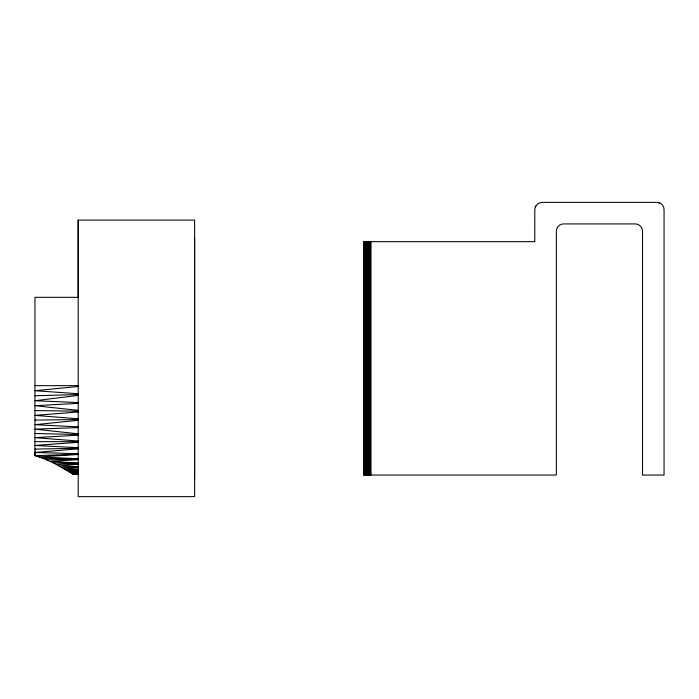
<?xml version="1.0" encoding="UTF-8"?>
<svg xmlns="http://www.w3.org/2000/svg" width="699" height="699" viewBox="0 0 699 699"><rect width="100%" height="100%" fill="white"/><g stroke="black" fill="none" stroke-linecap="round" stroke-linejoin="round"><path stroke-width="1.05" d="M78.201 220.098L78.201 496.622L194.61 496.622L194.61 220.098L78.201 220.098L78.201 297.32L34.95 297.32L34.95 455.678L43.006 458.326L53.543 462.921L72.81 474.001L78.201 474.001M194.61 478.666L194.61 238.053M35.326 451.405L34.95 455.678L78.201 454.236M535.338 206.817L534.796 209.56L534.787 241.662L363.838 241.662L363.838 475.049L556.334 475.049L556.334 231.107C556.255 227.262 559.681 223.846 563.516 223.925L635.33 223.925C639.166 223.846 642.591 227.262 642.503 231.107L642.503 475.049L664.05 475.049L664.05 209.56C664.129 205.724 660.704 202.299 656.868 202.378L541.97 202.378L538.379 203.339L535.338 206.817L535.757 205.969M78.201 395.372L34.95 400.745L78.201 402.545M78.201 420.317L34.95 424.686L78.201 426.879M78.201 386.486L34.95 390.706L78.201 393.729M78.201 464.311L59.363 465.945L78.201 466.862M78.201 448.837L34.95 452.489L78.201 453.712M78.201 411.973L34.95 415.381L78.201 418.797M78.201 442.318L34.95 445.455L78.201 447.692M78.201 467.858L64.422 468.811L78.201 469.676M78.201 454.481L39.057 456.928L78.201 458.727M78.201 459.636L50.267 461.366L78.201 463.061M78.201 470.689L68.467 471.257L78.201 471.816M78.201 435.215L34.95 437.644L78.201 441.043M78.201 403.349L34.95 405.691L78.201 410.383M78.201 472.262L70.022 472.218L71.237 472.987L78.201 472.681M78.201 427.605L34.95 429.151L78.201 433.826M56.549 464.442L78.201 463.813M34.95 395.739L78.201 394.551M78.201 473.765L72.635 473.887L78.201 473.931M34.95 449.073L78.201 448.286M46.746 459.82L78.201 459.26M34.95 420.09L78.201 419.566M62.001 467.413L78.201 467.325M34.95 385.656L78.201 385.656M34.95 441.637L78.201 441.689M72.102 473.546L78.201 473.555M66.597 470.104L78.201 470.156M34.95 410.575L78.201 411.187M43.006 458.326L78.201 458.963M53.543 462.921L78.201 463.402M34.95 433.476L78.201 434.533M71.237 472.987L78.201 473.249M658.729 202.623L659.62 202.928M371.02 241.662L371.02 475.049M370.086 241.662L370.086 475.049M369.168 241.662L369.168 475.049M368.277 241.662L368.277 475.049M367.429 241.662L367.429 475.049M366.652 241.662L366.652 475.049M365.944 241.662L365.944 475.049M365.324 241.662L365.324 475.049M364.808 241.662L364.808 475.049M364.389 241.662L364.389 475.049M364.083 241.662L364.083 475.049M363.899 241.662L363.899 475.049"/></g></svg>
